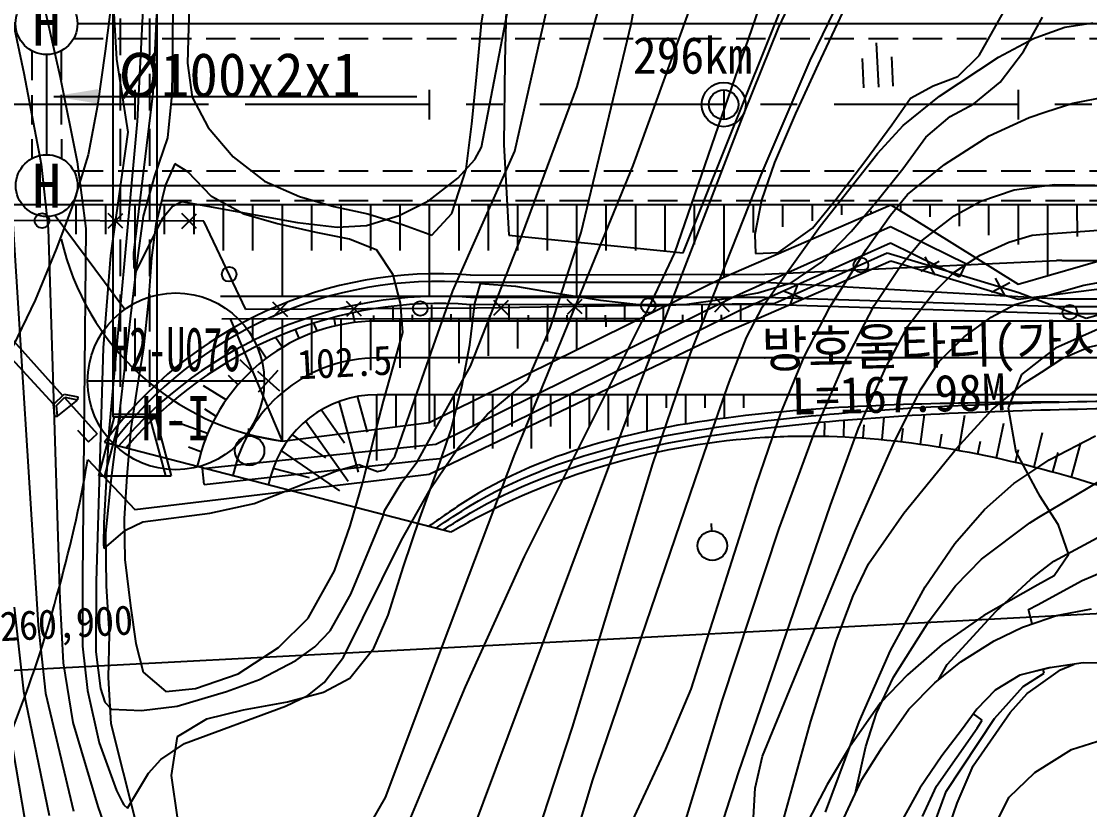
# Model space of a CAD drawing. Header units: millimetres. Extents: x 13158 to 13954, y 1103 to 1809.
# Drawn here: x 13494 to 13566.5, y 1440.5 to 1494 of the extents above; entities that cross this region are included whole.
import ezdxf
from ezdxf.enums import TextEntityAlignment as Align
from ezdxf.xclip import XClip

# ---------------------------------------------------------------- set-up
doc = ezdxf.new("R2010")
doc.units = ezdxf.units.MM
doc.header["$LTSCALE"] = 10
doc.header["$MEASUREMENT"] = 0
doc.header["$XCLIPFRAME"] = 2
doc.linetypes.add('CENTER', pattern=[2, 1.25, -0.25, 0.25, -0.25])
doc.linetypes.add('HIDDEN', pattern=[0.375, 0.25, -0.125])
for name, color, linetype in [('TN-MANH', 4, 'Continuous'), ('TZ-BASE', 253, 'Continuous'), ('TZ-CABL', 4, 'Continuous')]:
    doc.layers.add(name, color=color, linetype=linetype)
doc.styles.add('GR', font='GulimChe.ttf')
doc.styles.add('HANA', font='GulimChe.ttf')
doc.styles.get("Standard").update_dxf_attribs({"font": 'GulimChe.ttf'})
doc.linetypes.add('ZIGZAG', pattern='A,0.0001,-0.2,[131,ltypeshp.shx,S=0.2,R=0,X=-0.2,Y=0],-0.4,[131,ltypeshp.shx,S=0.2,R=180,X=0.2,Y=0],-0.2', length=0.8001)
doc.dimstyles.get("Standard").update_dxf_attribs({"dimtxt": 0.18, "dimasz": 0.18, "dimexe": 0.18, "dimexo": 0.0625, "dimgap": 0.09, "dimtad": 0, "dimtih": 1, "dimtoh": 1, "dimdec": 4, "dimzin": 0, "dimdsep": 46, "dimtxsty": 'Standard', "dimcen": 0.09, "dimadec": 0, "dimazin": 0, "dimtfac": 1, "dimtdec": 4, "dimtofl": 0, "dimtmove": 0, "dimatfit": 3, "dimfxl": 0, "dimtolj": 1, "dimtzin": 0, "dimarcsym": 0})

# ---------------------------------------------------------------- blocks, each defined once
blk = doc.blocks.new('JD-SGKLSNK8SGJS87')
at = {"layer": 'TZ-BASE'}
for p, q in [((285.812, -3.165, 103), (292.732, 27.501, 103)), ((249.718, 24.856, 105), (254.934, 1.862, 105)), ((258.5, 24.6), (258.5, -21.2)), ((261.5, 24.6), (261.5, -21.2)), ((290.057, 1.224, 104), (295.766, 22.022, 104)), ((283.538, -2.886, 102), (287.957, 20.023, 102)), ((317.363, 3.324, 109.74), (322.034, 11.748, 109.74)), ((250.522, 11.371, 106), (252.457, 2.14, 106)), ((258.313, 10.576, 104), (258.761, 3.082, 104)), ((303.748, 5.268, 108), (306.393, 10.841, 108)), ((260.684, 9.559, 103), (260.166, -1.117, 103)), ((293.851, -4.139, 106), (298.909, 9.84, 106)), ((297.257, -10.063, 103.174), (305.328, 10.105, 103.174)), ((285.286, 8.814, 103.174), (285.144, 2.948, 103.174)), ((283.554, 5.529, 96.613), (284.02, 8.584, 96.613)), ((305.867, 2.996, 109), (308.369, 8.147, 109)), ((258.455, 7.432, 113.636), (257.983, 3.633, 113.636)), ((262.573, 3.838, 94.278), (262.599, 7.159, 94.278)), ((263.705, 7.211, 96.613), (263.65, 5.239, 96.613)), ((293.724, 5.457, 105), (293.933, 6.737, 105)), ((261.471, 6.108, 102), (261.216, 0.768, 102)), ((296.671, -10.06, 107), (302.377, 6.473, 107)), ((308.065, 6.253, 109.74), (306.409, 2.749, 109.74)), ((320.368, 3.601, 112.967), (321.667, 5.941, 112.967)), ((263.65, 5.239, 96.613), (263.571, 2.805, 96.613)), ((283.204, 1.848, 96.613), (283.554, 5.529, 96.613)), ((290.319, -8.693, 105), (293.724, 5.457, 105)), ((301.394, -0.583, 108), (303.748, 5.268, 108)), ((321.978, 4.822, 110), (323.169, 5.258, 110)), ((323.169, 5.258, 110), (325.068, 5.557, 110)), ((318.663, 3.226, 110), (321.046, 4.481, 110)), ((321.046, 4.481, 110), (321.978, 4.822, 110)), ((257.983, 3.633, 113.636), (257.471, -0.066, 113.636)), ((262.528, 0.72, 94.278), (262.573, 3.838, 94.278)), ((310.369, 4.187, 109.344), (310.525, 1.191, 109.344)), ((258.761, 3.082, 104), (259.518, -1.861, 104)), ((285.144, 2.948, 103.174), (285.061, -2.713, 103.174)), ((302.549, -4.771, 109), (305.867, 2.996, 109)), ((309.526, 1.139, 109.344), (309.422, 3.136, 109.344)), ((311.524, 1.243, 109.344), (311.419, 3.241, 109.344)), ((314.651, 0.576, 110), (318.663, 3.226, 110)), ((315.908, 1.911, 109.74), (317.363, 3.324, 109.74)), ((318.79, 1.529, 112.967), (320.368, 3.601, 112.967)), ((263.571, 2.805, 96.613), (263.895, 0.509, 96.613)), ((306.409, 2.749, 109.74), (304.888, -0.607, 109.74)), ((252.457, 2.14, 106), (253.628, -4.036, 106)), ((254.934, 1.862, 105), (256.083, -3.894, 105)), ((282.898, -1.308, 96.613), (283.204, 1.848, 96.613)), ((314.238, 1.275, 109.74), (315.908, 1.911, 109.74)), ((316.994, 0.046, 112.967), (318.79, 1.529, 112.967)), ((261.216, 0.768, 102), (259.899, -10.06, 102)), ((260, 1), (260, -1)), ((280, 1), (280, -1)), ((280, 1), (280, -1)), ((286.312, -8.832, 104), (290.057, 1.224, 104)), ((300, 1), (300, -1)), ((312.697, 0.429, 109.74), (314.238, 1.275, 109.74)), ((320, 1), (320, -1)), ((262.244, -2.256, 94.278), (262.528, 0.72, 94.278)), ((263.895, 0.509, 96.613), (264.986, -1.553, 96.613)), ((311.424, -1.363, 109.74), (312.697, 0.429, 109.74)), ((312.184, -1.424, 110), (314.651, 0.576, 110)), ((315.377, -0.798, 112.967), (316.994, 0.046, 112.967)), ((321.886, -0.496, 111), (323.717, 0.109, 111)), ((323.717, 0.109, 111), (326.061, 0.558, 111)), ((257.471, -0.066, 113.636), (256.822, -3.402, 113.636)), ((293.877, -20.12, 108), (301.394, -0.583, 108)), ((304.888, -0.607, 109.74), (303.442, -3.926, 109.74)), ((320.75, -0.871, 111), (321.886, -0.496, 111)), ((260.166, -1.117, 103), (258.226, -22.226, 103)), ((282.512, -4.384, 96.613), (282.898, -1.308, 96.613)), ((309.595, -3.865, 109.74), (311.424, -1.363, 109.74)), ((310.452, -3.329, 110), (312.184, -1.424, 110)), ((313.734, -2.209, 112.967), (315.377, -0.798, 112.967)), ((318.031, -2.12, 111), (320.75, -0.871, 111)), ((259.518, -1.861, 104), (258.351, -10.242, 104)), ((264.986, -1.553, 96.613), (266.682, -3.538, 96.613)), ((314.995, -4.067, 111), (318.031, -2.12, 111)), ((261.359, -4.825, 94.278), (262.244, -2.256, 94.278)), ((283.092, -3.722, 102), (283.538, -2.886, 102)), ((285.061, -2.713, 103.174), (285.404, -8.869, 103.174)), ((312.174, -4.356, 112.967), (313.734, -2.209, 112.967)), ((256.822, -3.402, 113.636), (255.79, -6.795, 113.636)), ((266.682, -3.538, 96.613), (268.802, -5.204, 96.613)), ((281.593, -12.652, 103), (285.812, -3.165, 103)), ((306.562, -8.253, 110), (310.452, -3.329, 110)), ((253.628, -4.036, 106), (254.113, -8.427, 106)), ((256.083, -3.894, 105), (256.671, -8.41, 105)), ((262.713, -4.01, 102.649), (262.079, -5.454, 102.649)), ((263.595, -4.561, 102.649), (262.713, -4.01, 102.649)), ((281.943, -4.987, 102), (283.092, -3.722, 102)), ((285.815, -23.725, 106), (293.851, -4.139, 106)), ((303.442, -3.926, 109.74), (302.574, -6.48, 109.74)), ((307.614, -6.441, 109.74), (309.595, -3.865, 109.74)), ((312.485, -6.1, 111), (314.995, -4.067, 111)), ((260.593, -7.576, 94.278), (261.359, -4.825, 94.278)), ((265.212, -6.243, 102.649), (263.595, -4.561, 102.649)), ((280.023, -6.494, 102), (281.943, -4.987, 102)), ((281.542, -7.395, 96.613), (282.512, -4.384, 96.613)), ((297.747, -16.893, 109), (302.549, -4.771, 109)), ((310.329, -6.651, 112.967), (312.174, -4.356, 112.967)), ((262.079, -5.454, 102.649), (261.434, -8.146, 102.649)), ((268.802, -5.204, 96.613), (271.188, -6.229, 96.613)), ((317.477, -6.554, 112), (319.726, -5.776, 112)), ((319.726, -5.776, 112), (321.8, -5.519, 112)), ((321.8, -5.519, 112), (322.483, -5.434, 112)), ((322.483, -5.434, 112), (328.922, -5.53, 112)), ((267.396, -7.427, 102.649), (265.212, -6.243, 102.649)), ((271.188, -6.229, 96.613), (273.517, -6.911, 96.613)), ((277.961, -7.534, 102), (280, -6.506, 102)), ((280, -6.506, 102), (280.023, -6.494, 102)), ((302.574, -6.48, 109.74), (302.125, -8.813, 109.74)), ((306.038, -8.38, 109.74), (307.614, -6.441, 109.74)), ((311.335, -7.5, 111), (312.485, -6.1, 111)), ((280, -6.801), (0, -6.815)), ((251.633, -7.006, 107), (253.442, -35.346, 107)), ((255.79, -6.795, 113.636), (254.66, -9.804, 113.636)), ((256, -6.802), (256, -8.788)), ((258, -6.802), (258, -8.788)), ((260, -6.801), (260.001, -13.011)), ((261.902, -7.682, 102), (262.565, -6.889, 102)), ((262, -6.801), (262, -8.788)), ((262.565, -6.889, 102), (263.196, -6.583, 102)), ((263.196, -6.583, 102), (271.049, -7.996, 102)), ((264, -6.801), (264, -8.788)), ((266, -6.801), (266.001, -9.906)), ((268, -6.801), (268.001, -9.906)), ((270, -6.801), (270.001, -13.011)), ((272, -6.801), (272.001, -9.906)), ((273.517, -6.911, 96.613), (275.827, -7.412, 96.613)), ((274, -6.801), (274.001, -9.906)), ((276, -6.801), (276.001, -9.906)), ((278, -6.801), (278.001, -9.906)), ((574.801, -6.786), (280, -6.801)), ((280, -6.8), (280.001, -13.01)), ((280, -6.8), (280.001, -13.01)), ((282, -6.8), (282.001, -9.905)), ((284, -6.8), (284.001, -9.905)), ((286, -6.8), (286.001, -9.905)), ((288, -6.8), (288.001, -9.905)), ((290, -6.8), (290.001, -13.01)), ((292, -6.8), (292.001, -9.905)), ((294, -6.8), (294.001, -9.905)), ((296, -6.8), (296.001, -9.905)), ((298, -6.8), (298.001, -9.5)), ((300, -6.8), (300.001, -11.709)), ((300.001, -11.71), (311.362, -6.799)), ((302, -6.799), (302, -8.692)), ((304, -6.799), (304, -8.287)), ((306, -6.799), (306, -7.883)), ((308, -6.799), (308, -7.479)), ((308.657, -8.608, 112.967), (310.329, -6.651, 112.967)), ((310, -7.22), (310, -7.388)), ((311.362, -6.799), (320.001, -12.199)), ((312, -6.799), (312, -7.198)), ((314, -6.799), (314, -7.623)), ((315.663, -7.551, 112), (317.477, -6.554, 112)), ((316, -6.799), (316, -8.248)), ((318, -6.799), (318, -8.873)), ((320, -6.799), (320.001, -9.499)), ((320.001, -12.199), (338.635, -6.798)), ((322, -6.798), (322.001, -11.619)), ((324, -6.798), (324.001, -8.958)), ((258.19, -8.391), (259.192, -7.393)), ((259.19, -8.393), (258.192, -7.391)), ((260.103, -11.279, 102), (261.902, -7.682, 102)), ((260.166, -10.732, 94.278), (260.593, -7.576, 94.278)), ((263.19, -8.402), (264.192, -7.404)), ((264.19, -8.404), (263.192, -7.402)), ((269.605, -8.068, 102.649), (267.396, -7.427, 102.649)), ((275.725, -8.218, 102), (277.961, -7.534, 102)), ((275.827, -7.412, 96.613), (278.256, -8.154, 96.613)), ((280.184, -8.874, 96.613), (281.542, -7.395, 96.613)), ((309.689, -9.837, 111), (311.335, -7.5, 111)), ((313.406, -9.274, 112), (315.663, -7.551, 112)), ((254.113, -8.427, 106), (254.903, -33.646, 106)), ((256.671, -8.41, 105), (256.434, -32.119, 105)), ((261.434, -8.146, 102.649), (261.135, -10.397, 102.649)), ((272.316, -8.693, 102.649), (269.605, -8.068, 102.649)), ((271.049, -7.996, 102), (273.74, -8.322, 102)), ((274.588, -9.133, 102.649), (272.316, -8.693, 102.649)), ((273.74, -8.322, 102), (275.725, -8.218, 102)), ((278.256, -8.154, 96.613), (280, -8.805, 96.613)), ((288.212, -15.186, 105), (290.319, -8.693, 105)), ((300.665, -13.054), (311.341, -8.269)), ((302.628, -13.738, 110), (306.562, -8.253, 110)), ((303.73, -10.044, 109.74), (306.038, -8.38, 109.74)), ((306.645, -10.691, 112.967), (308.657, -8.608, 112.967)), ((311.341, -8.269), (316.454, -10.786)), ((321.744, -8.806, 113), (325.46, -8.513, 113)), ((276.433, -9.871, 102.649), (274.588, -9.133, 102.649)), ((280, -8.805, 96.613), (280.184, -8.874, 96.613)), ((282.812, -17.757, 104), (286.312, -8.832, 104)), ((285.404, -8.869, 103.174), (297.257, -10.063, 103.174)), ((301.074, -13.967), (311.321, -9.373)), ((302.125, -8.813, 109.74), (302.162, -10.116, 109.74)), ((311.321, -9.373), (316.012, -11.683)), ((312.023, -10.918, 112), (313.406, -9.274, 112)), ((317.431, -10.212, 113), (319.37, -9.337, 113)), ((319.37, -9.337, 113), (320.95, -8.868, 113)), ((320.95, -8.868, 113), (321.744, -8.806, 113)), ((254.66, -9.804, 113.636), (253.225, -13.275, 113.636)), ((259.899, -10.06, 102), (259.92, -11.026, 102)), ((277.547, -11.55, 102.649), (276.433, -9.871, 102.649)), ((294.934, -13.754, 107), (296.671, -10.06, 107)), ((302.162, -10.116, 109.74), (303.73, -10.044, 109.74)), ((307.218, -13.76, 111), (309.689, -9.837, 111)), ((258.351, -10.242, 104), (257.84, -16.516, 104)), ((259.736, -14.35, 94.278), (260.166, -10.732, 94.278)), ((261.135, -10.397, 102.649), (260.932, -13.254, 102.649)), ((300.001, -15.51), (311.362, -10.599)), ((300.001, -15.51), (311.362, -10.599)), ((302.795, -11.512, -108.702), (322.608, -10.585, -108.702)), ((304.587, -12.096, 112.967), (306.645, -10.691, 112.967)), ((311.362, -10.599), (320.001, -13.199)), ((311.362, -10.599), (320.001, -13.199)), ((313.398, -11.303), (314.643, -10.633)), ((314.355, -11.59), (313.685, -10.345)), ((315.635, -11.387, 113), (317.431, -10.212, 113)), ((316.454, -10.786), (316.012, -11.683)), ((320.001, -13.199), (338.635, -10.828)), ((320.001, -13.199), (338.635, -10.828)), ((322.982, -10.576, -108.702), (342.286, -10.577, -108.702)), ((259.92, -11.026, 102), (260.103, -11.279, 102)), ((278.055, -13.486, 102.649), (277.547, -11.55, 102.649)), ((282.795, -11.568, -108.702), (302.795, -11.512, -108.702)), ((310.232, -13.648, 112), (312.023, -10.918, 112)), ((314.278, -12.764, 113), (315.635, -11.387, 113)), ((280.001, -21.59), (300.001, -11.71)), ((302.795, -12.074, -108.702), (282.795, -12.084, -108.702)), ((283.091, -13.497, 112.967), (283.488, -12.144, 112.967)), ((283.488, -12.144, 112.967), (285.863, -12.33, 112.967)), ((285.863, -12.33, 112.967), (288.48, -12.783, 112.967)), ((302.312, -12.779, 112.967), (304.587, -12.096, 112.967)), ((322.795, -13.211, -108.702), (302.795, -12.074, -108.702)), ((304.51, -13.601), (305.012, -12.279)), ((318.186, -12.741), (319.432, -12.071)), ((319.144, -13.029), (318.474, -11.783)), ((321.671, -13.042, 114), (324.476, -12.252, 114)), ((324.476, -12.252, 114), (326.725, -11.855, 114)), ((265.825, -13.011), (280, -13.01)), ((280, -17.205, 103), (281.593, -12.652, 103)), ((280, -13.01), (297.369, -13.01)), ((280.438, -23.047), (300.665, -13.054)), ((288.48, -12.783, 112.967), (291.624, -13.282, 112.967)), ((299.392, -14.076), (300.377, -13.061)), ((299.739, -13.232, 112.967), (302.312, -12.779, 112.967)), ((305.422, -13.191), (304.1, -12.689)), ((312.512, -15.044, 113), (314.278, -12.764, 113)), ((319.769, -13.578, 114), (321.671, -13.042, 114)), ((253.225, -13.275, 113.636), (251.732, -16.382, 113.636)), ((260.932, -13.254, 102.649), (260.585, -16.51, 102.649)), ((270.389, -14.397), (269.383, -13.403)), ((269.389, -14.403), (270.383, -13.397)), ((275.389, -14.366), (274.383, -13.372)), ((274.389, -14.372), (275.383, -13.366)), ((277.555, -14.698, -108.702), (277.555, -13.683, -108.702)), ((278.2, -15.479, 102.649), (278.055, -13.486, 102.649)), ((280.178, -14.698, -108.702), (280.178, -13.585, -108.702)), ((282.748, -16.304, 112.967), (283.091, -13.497, 112.967)), ((282.795, -13.084, -108.702), (302.795, -13.074, -108.702)), ((302.795, -13.574, -108.702), (282.795, -13.584, -108.702)), ((282.801, -14.698, -108.702), (282.801, -13.584, -108.702)), ((285.393, -14.286), (284.379, -13.301)), ((284.394, -14.301), (285.378, -13.286)), ((285.424, -14.698, -108.702), (285.424, -13.583, -108.702)), ((286.465, -30.682, 107), (294.934, -13.754, 107)), ((288.048, -14.697, -108.702), (288.047, -13.582, -108.702)), ((290.393, -14.211), (289.378, -13.226)), ((289.393, -14.226), (290.378, -13.211)), ((290.671, -14.697, -108.702), (290.671, -13.58, -108.702)), ((291.624, -13.282, 112.967), (295.222, -13.694, 112.967)), ((293.294, -14.697, -108.702), (293.294, -13.579, -108.702)), ((295.222, -13.694, 112.967), (297.507, -13.558, 112.967)), ((295.917, -14.697, -108.702), (295.917, -13.578, -108.702)), ((297.507, -13.558, 112.967), (299.739, -13.232, 112.967)), ((298.54, -14.697, -108.702), (298.54, -13.576, -108.702)), ((300.392, -14.061), (299.377, -13.076)), ((301.163, -14.697, -108.702), (301.163, -13.575, -108.702)), ((301.559, -15.805, 110), (302.628, -13.738, 110)), ((302.795, -13.074, -108.702), (322.795, -13.696, -108.702)), ((322.795, -14.196, -108.702), (302.795, -13.574, -108.702)), ((305.46, -17.123, 111), (307.218, -13.76, 111)), ((308.226, -17.484, 112), (310.232, -13.648, 112)), ((318.177, -14.423, 114), (319.769, -13.578, 114)), ((342.795, -13.195, -108.702), (322.795, -13.211, -108.702)), ((322.795, -13.696, -108.702), (342.795, -13.695, -108.702)), ((249.788, -13.859), (255.091, -19.745)), ((259.305, -18.09, 94.278), (259.736, -14.35, 94.278)), ((260.001, -14.511), (260.001, -17.801)), ((268.001, -14.511), (268.001, -16.023)), ((270.001, -14.511), (270.001, -22.841)), ((272.001, -14.511), (272.001, -18.35)), ((273.641, -15.003, -108.702), (273.541, -14.435, -108.702)), ((274.001, -14.511), (274.001, -18.191)), ((274.933, -14.774, -108.702), (274.819, -14.129, -108.702)), ((276.001, -14.511), (276.001, -18.032)), ((276.243, -14.698, -108.702), (276.243, -14.311, -108.702)), ((278.001, -14.511), (278.001, -17.874)), ((278.866, -14.698, -108.702), (278.866, -14.274, -108.702)), ((280, -14.524), (294.333, -14.51)), ((280.001, -14.51), (280.001, -21.59)), ((280.001, -14.51), (280.001, -21.59)), ((280.73, -24.019), (301.108, -13.951)), ((281.49, -14.698, -108.702), (281.49, -14.222, -108.702)), ((282.001, -14.51), (282.001, -17.556)), ((284.001, -14.51), (284.001, -17.062)), ((284.113, -14.698, -108.702), (284.113, -14.289, -108.702)), ((286.001, -14.51), (286.001, -16.568)), ((286.736, -14.697, -108.702), (286.736, -14.288, -108.702)), ((288.001, -14.51), (288.001, -16.074)), ((289.359, -14.697, -108.702), (289.359, -14.287, -108.702)), ((290.001, -14.51), (290.001, -16.65)), ((291.982, -14.697, -108.702), (291.982, -14.285, -108.702)), ((292.001, -14.51), (292.001, -15.086)), ((294.001, -14.51), (294.001, -14.674)), ((294.605, -14.697, -108.702), (294.605, -14.284, -108.702)), ((297.229, -14.697, -108.702), (297.229, -14.283, -108.702)), ((299.852, -14.697, -108.702), (299.852, -14.281, -108.702)), ((316.326, -15.764, 114), (318.177, -14.423, 114)), ((342.795, -14.195, -108.702), (322.795, -14.196, -108.702)), ((249.34, -14.785), (254.453, -20.311)), ((265.9, -14.539), (280, -14.524)), ((266.474, -14.538), (270.001, -22.841)), ((272.378, -15.365, -108.702), (272.164, -14.836, -108.702)), ((282.795, -14.698, -108.702), (276.46, -14.698, -108.702)), ((280, -36.925), (700, -14.992)), ((303.131, -14.697, -108.702), (282.795, -14.698, -108.702)), ((286.663, -18.76, 105), (288.212, -15.186, 105)), ((361.5, -14.694, -108.702), (303.131, -14.697, -108.702)), ((311.042, -17.808, 113), (312.512, -15.044, 113)), ((326.039, -14.977, 112.967), (322.544, -16.529, 112.967)), ((270.003, -16.475, -108.702), (269.555, -15.814, -108.702)), ((271.163, -15.857, -108.702), (270.922, -15.264, -108.702)), ((276.897, -20.137, 102.649), (278.2, -15.479, 102.649)), ((280.001, -25.08), (300.001, -15.51)), ((280.001, -25.08), (300.001, -15.51)), ((300.373, -18.855, 110), (301.559, -15.805, 110)), ((314.643, -17.445, 114), (316.326, -15.764, 114)), ((257.84, -16.516, 104), (257.361, -32.377, 104)), ((260.585, -16.51, 102.649), (260.141, -19.324, 102.649)), ((268.916, -17.21, -108.702), (268.419, -16.475, -108.702)), ((282.215, -19.165, 112.967), (282.748, -16.304, 112.967)), ((322.544, -16.529, 112.967), (321.599, -17.265, 112.967)), ((323.047, -17.215, 115), (324.777, -16.467, 115)), ((324.777, -16.467, 115), (326.665, -16.035, 115)), ((267.911, -18.056, -108.702), (267.155, -17.328, -108.702)), ((282.795, -17.198), (276.461, -17.198)), ((277.659, -23.896, 103), (280, -17.205, 103)), ((361.5, -17.194), (282.795, -17.198)), ((295.183, -24.393, 109), (297.747, -16.893, 109)), ((303.89, -20.95, 111), (305.46, -17.123, 111)), ((321.599, -17.265, 112.967), (320.234, -18.326, 112.967)), ((321.583, -18.157, 115), (323.047, -17.215, 115)), ((258.917, -21.428, 94.278), (259.305, -18.09, 94.278)), ((268.333, -18.093, 102.529), (269.819, -19.431, 102.529)), ((268.407, -19.505, 102.529), (269.745, -18.019, 102.529)), ((280, -22.792, 104), (282.812, -17.757, 104)), ((306.192, -22.183, 112), (308.226, -17.484, 112)), ((309.164, -21.97, 113), (311.042, -17.808, 113)), ((313.417, -19.303, 114), (314.643, -17.445, 114)), ((267.001, -19.001, -108.702), (266.362, -18.385, -108.702)), ((283.949, -21.011, 105), (286.663, -18.76, 105)), ((298.696, -23.63, 110), (300.373, -18.855, 110)), ((320.234, -18.326, 112.967), (319.333, -20.596, 112.967)), ((320.423, -18.903, 115), (321.583, -18.157, 115)), ((260.141, -19.324, 102.649), (259.718, -21.997, 102.649)), ((266.194, -20.038, -108.702), (264.671, -19.09, -108.702)), ((281.473, -22.117, 112.967), (282.215, -19.165, 112.967)), ((311.691, -22.7, 114), (313.417, -19.303, 114)), ((318.231, -20.711, 115), (320.423, -18.903, 115)), ((254.475, -20.35), (255.19, -19.652)), ((254.684, -20.426), (255.254, -19.87)), ((254.743, -21.155), (256.114, -20.057)), ((255.19, -19.652), (256.134, -19.849)), ((255.227, -19.896), (257.447, -22.359)), ((255.254, -19.87), (256.093, -20.045)), ((256.134, -19.849), (256.093, -20.045)), ((273.847, -20.138, -108.702), (275.168, -24.959, -108.702)), ((275.112, -19.791, -108.702), (275.782, -22.238, -108.702)), ((276.424, -19.698, -108.702), (276.424, -24.155, -108.702)), ((276.441, -21.885, 102.649), (276.897, -20.137, 102.649)), ((303.311, -19.697, -108.702), (276.461, -19.698, -108.702)), ((277.735, -19.698, -108.702), (277.735, -21.859, -108.702)), ((279.047, -19.698, -108.702), (279.047, -23.383, -108.702)), ((280.358, -19.698, -108.702), (280.358, -21.846, -108.702)), ((281.67, -19.698, -108.702), (281.67, -23.343, -108.702)), ((281.841, -52.255, 108), (293.877, -20.12, 108)), ((282.981, -19.698, -108.702), (282.982, -21.846, -108.702)), ((284.293, -19.698, -108.702), (284.293, -23.343, -108.702)), ((285.605, -19.698, -108.702), (285.605, -21.846, -108.702)), ((286.916, -19.697, -108.702), (286.916, -23.343, -108.702)), ((288.228, -19.697, -108.702), (288.228, -21.845, -108.702)), ((289.539, -19.697, -108.702), (289.54, -23.343, -108.702)), ((290.851, -19.697, -108.702), (290.851, -21.845, -108.702)), ((292.162, -19.697, -108.702), (292.163, -22.103, -108.702)), ((293.474, -19.697, -108.702), (293.474, -21.845, -108.702)), ((294.786, -19.697, -108.702), (294.786, -22.103, -108.702)), ((296.097, -19.697, -108.702), (296.097, -20.584, -108.702)), ((297.409, -19.697, -108.702), (297.409, -21.685, -108.702)), ((298.72, -19.697, -108.702), (298.72, -20.584, -108.702)), ((300.032, -19.697, -108.702), (300.032, -21.295, -108.702)), ((301.344, -19.697, -108.702), (301.344, -20.584, -108.702)), ((361.501, -19.694, -108.702), (303.311, -19.697, -108.702)), ((254.556, -21.162), (254.475, -20.35)), ((254.755, -21.142), (254.684, -20.426)), ((258.5, -21.025), (261.5, -21.025)), ((265.501, -21.151, -108.702), (264.748, -20.683, -108.702)), ((272.656, -20.702, -108.702), (274.253, -22.953, -108.702)), ((281.96, -23.292, 105), (283.949, -21.011, 105)), ((302.21, -25.833, 111), (303.89, -20.95, 111)), ((313.377, -23.048, -108.702), (313.635, -21.044, -108.702)), ((315.805, -23.358, 115), (318.231, -20.711, 115)), ((319.333, -20.596, 112.967), (319.856, -23.567, 112.967)), ((254.556, -21.162), (254.755, -21.142)), ((258.6, -21.2), (257.528, -25.2)), ((259, -21.2), (257.928, -25.2)), ((258.404, -25.348, 94.278), (258.917, -21.428, 94.278)), ((258.5, -21.2), (261.5, -21.2)), ((261, -21.2), (262.072, -25.2)), ((261.4, -21.2), (262.472, -25.2)), ((264.928, -22.333, -108.702), (262.665, -21.516, -108.702)), ((270.001, -22.841), (280, -21.591)), ((271.586, -21.461, -108.702), (274.495, -25.56, -108.702)), ((280, -21.591), (280.001, -21.59)), ((306.845, -22.507, -108.702), (306.876, -21.621, -108.702)), ((308.155, -22.553, -108.702), (308.195, -21.423, -108.702)), ((309.465, -22.631, -108.702), (309.539, -21.747, -108.702)), ((310.772, -22.74, -108.702), (310.899, -21.215, -108.702)), ((315.967, -23.465, -108.702), (316.374, -21.094, -108.702)), ((318.538, -23.984, -108.702), (319.035, -21.63, -108.702)), ((256.103, -22.094), (256.848, -22.899)), ((256.848, -22.899), (257.447, -22.359)), ((258.226, -22.226, 103), (257.889, -28.406, 103)), ((259.718, -21.997, 102.649), (259.452, -25.215, 102.649)), ((267.717, -21.994, 102.549), (267.743, -22.493, 102.549)), ((268.012, -22.457), (270.001, -22.841)), ((270.66, -22.399, -108.702), (272.942, -23.973, -108.702)), ((275.487, -25.641, 102.649), (276.441, -21.885, 102.649)), ((280.547, -24.84, 112.967), (281.473, -22.117, 112.967)), ((303.769, -28.77, 112), (306.192, -22.183, 112)), ((307.263, -27.198, 113), (309.164, -21.97, 113)), ((312.076, -22.88, -108.702), (312.19, -22, -108.702)), ((314.674, -23.243, -108.702), (314.824, -22.369, -108.702)), ((321.089, -24.594, -108.702), (321.668, -22.258, -108.702)), ((322.103, -24.127, 116), (325.249, -22.488, 116)), ((257.948, -22.917, -108.702), (281.472, -29.013, -108.702)), ((264.586, -24.712), (280, -23.094)), ((279.186, -24.249, 104), (280, -22.792, 104)), ((280, -23.094), (280.438, -23.047)), ((308.94, -28.944, 114), (311.691, -22.7, 114)), ((317.255, -23.713, -108.702), (317.438, -22.845, -108.702)), ((323.619, -25.285, -108.702), (324.272, -22.969, -108.702)), ((264.482, -23.567, -108.702), (263.648, -23.266, -108.702)), ((269.915, -23.478, -108.702), (273.904, -26.23, -108.702)), ((276.976, -24.797, 103), (277.659, -23.896, 103)), ((280, -39.151, 106), (285.815, -23.725, 106)), ((280.117, -26.038, 105), (281.96, -23.292, 105)), ((291.102, -45.841, 110), (298.696, -23.63, 110)), ((312.248, -27.728, 115), (315.805, -23.358, 115)), ((319.816, -24.278, -108.702), (320.03, -23.417, -108.702)), ((319.856, -23.567, 112.967), (321.343, -26.363, 112.967)), ((322.357, -24.93, -108.702), (322.726, -23.62, -108.702)), ((256.801, -24.085), (260.001, -27.491)), ((256.801, -24.085), (260.001, -27.491)), ((264.361, -24.062, -108.702), (264.235, -24.546, -108.702)), ((264.699, -25.788), (280, -24.099)), ((273.69, -24.865, 103), (275.21, -24.426, 103)), ((275.21, -24.426, 103), (276.479, -24.916, 103)), ((278.139, -25.625, 104), (279.186, -24.249, 104)), ((280, -24.099), (280.73, -24.019)), ((289.737, -42.266, 109), (295.183, -24.393, 109)), ((319.706, -25.734, 116), (321.473, -24.549, 116)), ((321.473, -24.549, 116), (322.103, -24.127, 116)), ((257.528, -25.2), (262.472, -25.2)), ((258.034, -29.087, 94.278), (258.404, -25.348, 94.278)), ((259.452, -25.215, 102.649), (259.268, -28.092, 102.649)), ((260.001, -27.491), (280, -25.081)), ((260.001, -27.491), (280, -25.081)), ((264.699, -25.788), (264.586, -24.712)), ((266.781, -24.689), (266.655, -25.173)), ((268.111, -27.09, 103), (273.69, -24.865, 103)), ((269.201, -25.316, -108.702), (269.075, -25.8, -108.702)), ((269.367, -24.677, -108.702), (271.846, -25.321, -108.702)), ((276.479, -24.916, 103), (276.976, -24.797, 103)), ((280, -26.335, 112.967), (280.547, -24.84, 112.967)), ((280, -25.081), (280.001, -25.08)), ((280, -25.081), (280.001, -25.08)), ((274.638, -28.592, 102.649), (275.487, -25.641, 102.649)), ((276.988, -27.544, 104), (278.139, -25.625, 104)), ((280, -26.245, 105), (280.117, -26.038, 105)), ((297.781, -39.677, 111), (302.21, -25.833, 111)), ((317.723, -27.5, 116), (319.706, -25.734, 116)), ((321.414, -28.011, 117), (325.594, -25.511, 117)), ((278.112, -29.58, 105), (280, -26.245, 105)), ((279.366, -28.067, 112.967), (280, -26.335, 112.967)), ((321.343, -26.363, 112.967), (321.44, -26.515, 112.967)), ((321.44, -26.515, 112.967), (322.69, -28.478, 112.967)), ((265.095, -27.746, 103), (268.111, -27.09, 103)), ((276.833, -28.052, 104), (276.988, -27.544, 104)), ((301.012, -45.37, 113), (307.263, -27.198, 113)), ((315.695, -29.806, 116), (317.723, -27.5, 116)), ((259.268, -28.092, 102.649), (259.327, -30.888, 102.649)), ((260.538, -28.32, 103), (265.095, -27.746, 103)), ((274.677, -33.238, 104), (276.833, -28.052, 104)), ((278.242, -31.354, 112.967), (279.366, -28.067, 112.967)), ((309.828, -31.168, 115), (312.248, -27.728, 115)), ((320.789, -28.384, 117), (321.414, -28.011, 117)), ((257.889, -28.406, 103), (257.865, -29.879, 103)), ((257.907, -30.139, 103), (259.375, -28.893, 103)), ((259.375, -28.893, 103), (260.538, -28.32, 103)), ((273.569, -31.663, 102.649), (274.638, -28.592, 102.649)), ((299.15, -28.449, 110.08), (299.176, -28.948, 110.08)), ((299.893, -40.47, 112), (303.769, -28.77, 112)), ((302.629, -44.236, 114), (308.94, -28.944, 114)), ((317.504, -30.868, 117), (320.789, -28.384, 117)), ((322.69, -28.478, 112.967), (323.433, -30.564, 112.967)), ((258.066, -32.67, 94.278), (258.034, -29.087, 94.278)), ((274.163, -37.516, 105), (278.112, -29.58, 105)), ((322.437, -31.008, 118), (325.662, -29.253, 118)), ((257.865, -29.879, 103), (257.907, -30.139, 103)), ((313.686, -32.744, 116), (315.695, -29.806, 116)), ((324.35, -32.319, 119), (328.727, -30.425, 119)), ((259.327, -30.888, 102.649), (259.706, -34.031, 102.649)), ((282.459, -39.537, 107), (286.465, -30.682, 107)), ((308.796, -33.347, 115), (309.828, -31.168, 115)), ((315.749, -32.672, 117), (317.504, -30.868, 117)), ((321.348, -31.843, 118), (322.437, -31.008, 118)), ((323.433, -30.564, 112.967), (322.449, -32.003, 112.967)), ((271.773, -34.868, 102.649), (273.569, -31.663, 102.649)), ((277.213, -34.66, 112.967), (278.242, -31.354, 112.967)), ((320.862, -32.216, 118), (321.348, -31.843, 118)), ((256.434, -32.119, 105), (256.449, -36.771, 105)), ((257.361, -32.377, 104), (257.359, -37.147, 104)), ((318.483, -34.422, 118), (320.862, -32.216, 118)), ((321.335, -32.614, 112.967), (320.337, -33.161, 112.967)), ((321.312, -33.952, 119), (324.35, -32.319, 119)), ((322.449, -32.003, 112.967), (321.335, -32.614, 112.967)), ((258.283, -35.952, 94.278), (258.066, -32.67, 94.278)), ((273.257, -35.724, 104), (274.677, -33.238, 104)), ((307.645, -36.414, 115), (308.796, -33.347, 115)), ((311.322, -37.067, 116), (313.686, -32.744, 116)), ((313.954, -35.051, 117), (315.749, -32.672, 117)), ((320.337, -33.161, 112.967), (317.673, -34.688, 112.967)), ((254.903, -33.646, 106), (255.133, -37.903, 106)), ((259.706, -34.031, 102.649), (260.069, -36.589, 102.649)), ((320.706, -34.278, 119), (321.312, -33.952, 119)), ((251.794, -34.122, 108), (252.431, -39.814, 108)), ((276.236, -36.91, 112.967), (277.213, -34.66, 112.967)), ((317.673, -34.688, 112.967), (314.851, -36.666, 112.967)), ((315.183, -38.02, 118), (318.483, -34.422, 118)), ((320.946, -35.259, 119), (320.706, -34.278, 119)), ((321.292, -35.139, 93.154), (322.598, -34.685, 93.154)), ((322.598, -34.685, 93.154), (324.983, -34.229, 93.154)), ((253.442, -35.346, 107), (253.925, -39.956, 107)), ((269.765, -36.865, 102.649), (271.773, -34.868, 102.649)), ((311.534, -38.88, 117), (313.954, -35.051, 117)), ((318.384, -36.397, 93.154), (320.303, -35.482, 93.154)), ((320.303, -35.482, 93.154), (321.292, -35.139, 93.154)), ((258.2, -38.889, 94.278), (258.283, -35.952, 94.278)), ((272.224, -36.815, 104), (273.257, -35.724, 104)), ((0, -51.546), (280, -36.925)), ((256.449, -36.771, 105), (256.779, -39.784, 105)), ((260.069, -36.589, 102.649), (260.557, -38.525, 102.649)), ((267.015, -38.655, 102.649), (269.765, -36.865, 102.649)), ((270.928, -37.743, 104), (272.224, -36.815, 104)), ((274.602, -38.943, 112.967), (276.236, -36.91, 112.967)), ((305.925, -41.854, 115), (307.645, -36.414, 115)), ((314.851, -36.666, 112.967), (312.48, -38.707, 112.967)), ((316.117, -37.835, 93.154), (318.384, -36.397, 93.154)), ((257.359, -37.147, 104), (257.676, -39.648, 104)), ((272.854, -39.246, 105), (274.163, -37.516, 105)), ((309.212, -41.895, 116), (311.322, -37.067, 116)), ((250.671, -37.78, 109), (252.527, -48.585, 109)), ((255.133, -37.903, 106), (255.779, -41.962, 106)), ((268.478, -39.026, 104), (270.928, -37.743, 104)), ((314.341, -39.263, 93.154), (316.117, -37.835, 93.154)), ((314.59, -39.063, 118), (315.183, -38.02, 118)), ((322.185, -38.208), (320.124, -38.744)), ((321.216, -39.56, 120), (322.878, -38.373, 120)), ((322.149, -38.245, 113.533), (321.234, -38.47, 113.533)), ((321.764, -38.593, 119), (321.7, -38.334, 119)), ((321.764, -38.593, 119), (321.705, -38.355, 119)), ((324.419, -37.9, 113.533), (322.149, -38.245, 113.533)), ((322.878, -38.373, 120), (323.813, -37.993, 120)), ((326.551, -37.932, 113.533), (324.419, -37.9, 113.533)), ((258.397, -42.05, 94.278), (258.2, -38.889, 94.278)), ((260.557, -38.525, 102.649), (262.096, -39.844, 102.649)), ((264.11, -39.639, 102.649), (267.015, -38.655, 102.649)), ((266.222, -39.857, 104), (268.478, -39.026, 104)), ((272.814, -39.898, 112.967), (274.602, -38.943, 112.967)), ((277.027, -47.038, 106), (280, -39.151, 106)), ((310.371, -41.308, 117), (311.534, -38.88, 117)), ((312.48, -38.707, 112.967), (310.66, -40.624, 112.967)), ((320.124, -38.744), (318.447, -39.756)), ((320.354, -39.499, 119), (321.764, -38.593, 119)), ((321.226, -38.938, 119), (321.764, -38.593, 119)), ((252.431, -39.814, 108), (254.18, -48.274, 108)), ((256.779, -39.784, 105), (257.568, -43.329, 105)), ((257.676, -39.648, 104), (257.972, -40.572, 104)), ((262.096, -39.844, 102.649), (264.11, -39.639, 102.649)), ((262.867, -40.837, 104), (266.222, -39.857, 104)), ((270.371, -40.542, 112.967), (272.814, -39.898, 112.967)), ((271.756, -40.108, 105), (272.854, -39.246, 105)), ((280, -45.422, 107), (282.459, -39.537, 107)), ((296.069, -43.762, 111), (297.781, -39.677, 111)), ((312.579, -41.048, 93.154), (314.341, -39.263, 93.154)), ((318.447, -39.756), (317.202, -41.041)), ((318.386, -41.683, 119), (320.354, -39.499, 119)), ((320.623, -39.982, 120), (321.216, -39.56, 120)), ((253.925, -39.956, 107), (255.834, -47.964, 107)), ((257.972, -40.572, 104), (258.403, -41.045, 104)), ((267.381, -41.102, 112.967), (270.371, -40.542, 112.967)), ((270.224, -40.84, 105), (271.756, -40.108, 105)), ((295.553, -54.72, 112), (299.893, -40.47, 112)), ((310.66, -40.624, 112.967), (308.54, -43.631, 112.967)), ((319.451, -41.274, 120), (320.623, -39.982, 120)), ((258.403, -41.045, 104), (260.458, -41.126, 104)), ((260.458, -41.126, 104), (262.867, -40.837, 104)), ((263.384, -43.385, 105), (270.224, -40.84, 105)), ((264.9, -41.706, 112.967), (267.381, -41.102, 112.967)), ((309.664, -43.584, 117), (310.371, -41.308, 117)), ((310.747, -43.663, 93.154), (312.579, -41.048, 93.154)), ((317.202, -41.041), (316.22, -42.385)), ((316.937, -44.898, 120), (319.451, -41.274, 120)), ((317.562, -41.798, 118), (316.967, -41.363, 118)), ((255.779, -41.962, 106), (257.487, -47.654, 106)), ((259.237, -45.377, 94.278), (258.397, -42.05, 94.278)), ((262.901, -42.904, 112.967), (264.9, -41.706, 112.967)), ((301.317, -58.456, 115), (305.925, -41.854, 115)), ((306.922, -48.035, 116), (309.212, -41.895, 116)), ((315.106, -46.641, 119), (318.386, -41.683, 119)), ((317.22, -42.336, 118), (317.562, -41.798, 118)), ((285.333, -55.609, 109), (289.737, -42.266, 109)), ((314.458, -46.266, 118), (317.22, -42.336, 118)), ((316.22, -42.385), (314.816, -44.214)), ((257.568, -43.329, 105), (258.743, -46.571, 105)), ((261.76, -44.466, 105), (263.384, -43.385, 105)), ((262.485, -45.559, 112.967), (262.901, -42.904, 112.967)), ((323.638, -43.792, 121), (325.769, -43.098, 121)), ((289.963, -56.811, 111), (296.069, -43.762, 111)), ((302.141, -46.411, 114), (302.629, -44.236, 114)), ((308.54, -43.631, 112.967), (307.03, -46.156, 112.967)), ((308.927, -46.807, 117), (309.664, -43.584, 117)), ((309.395, -45.814, 93.154), (310.747, -43.663, 93.154)), ((314.816, -44.214), (313.331, -46.4)), ((321.135, -45.34, 121), (323.638, -43.792, 121)), ((260.936, -45.4, 105), (261.76, -44.466, 105)), ((315.858, -47.437, 120), (316.937, -44.898, 120)), ((260.173, -49.126, 94.278), (259.237, -45.377, 94.278)), ((259.494, -47.769, 105), (260.936, -45.4, 105)), ((262.931, -48.528, 112.967), (262.485, -45.559, 112.967)), ((278.41, -49.226, 107), (280, -45.422, 107)), ((296.354, -59.699, 113), (301.012, -45.37, 113)), ((319.389, -47.014, 121), (321.116, -45.358, 121)), ((321.116, -45.358, 121), (321.135, -45.34, 121)), ((288.148, -55.635, 110), (291.102, -45.841, 110)), ((301.908, -50.298, 114), (302.141, -46.411, 114)), ((307.03, -46.156, 112.967), (305.517, -49.059, 112.967)), ((307.992, -48.794, 93.154), (309.395, -45.814, 93.154)), ((313.331, -46.4), (312.167, -48.497)), ((313.512, -48.338, 118), (314.458, -46.266, 118)), ((258.743, -46.571, 105), (259.141, -47.344, 105)), ((274.683, -51.108, 106), (277.027, -47.038, 106)), ((312.558, -53.642, 119), (315.106, -46.641, 119)), ((318.408, -48.982, 121), (319.389, -47.014, 121)), ((257.487, -47.654, 106), (260.244, -55.655, 106)), ((259.141, -47.344, 105), (259.247, -47.551, 105)), ((259.247, -47.551, 105), (259.494, -47.769, 105)), ((314.392, -51.689, 120), (315.858, -47.437, 120))]:
    blk.add_line(p, q, dxfattribs=at)
at = {"layer": 'TZ-BASE', "linetype": 'HIDDEN'}
for p, q in [((259, 24.6), (259, -21.2)), ((261, 24.6), (261, -21.2))]:
    blk.add_line(p, q, dxfattribs=at)
at = {"layer": 'TZ-BASE', "ltscale": 0.2}
for p, q in [((264.693, -7.905), (240.836, -7.852)), ((267.536, -13.914), (264.693, -7.905)), ((311.098, -10.09), (303.485, -13.514)), ((320.058, -12.781), (311.098, -10.09)), ((339.799, -10.303), (324.621, -14.515)), ((324.621, -14.515), (320.058, -12.781)), ((303.485, -13.514), (283.233, -13.819)), ((279.886, -13.839), (267.536, -13.914)), ((283.233, -13.819), (279.886, -13.839))]:
    blk.add_line(p, q, dxfattribs=at)
at = {"layer": 'TZ-BASE', "linetype": 'CENTER', "flags": 128}
blk.add_lwpolyline([(700, -0.001), (280, 0), (0, 0)], dxfattribs=at)
at = {"layer": 'TZ-BASE'}
for centre, radius in [((300, 0), 1.5), ((300, 0), 1), ((253.694, -7.878), 0.5), ((309.321, -10.889), 0.5), ((266.406, -11.52), 0.5), ((279.389, -13.842), 0.5), ((294.885, -13.643), 0.5), ((323.513, -14.094), 0.5), ((267.795, -23.492, 102.549), 1), ((299.228, -29.947, 110.08), 1)]:
    blk.add_circle(centre, radius, dxfattribs=at)
for centre, radius, start, end in [((272.378, -5.177), 17.824, 192.84097, 262.33528), ((322.981, -18.576, -108.702), 8, 89.99947, 92.67808), ((280.607, -39.651, -108.702), 28.168, 85.54517, 143.55277), ((280.638, -39.849, -108.702), 27.848, 85.55775, 142.87841), ((280.798, -41.671, -108.702), 28.656, 86.00542, 139.78203), ((280.702, -41.58, -108.702), 28.074, 85.72442, 139.35374), ((276.461, -27.198, -108.702), 12.5, 90.00289, 165.47088), ((276.461, -27.198), 10, 90.00289, 165.47088), ((276.461, -27.198, -108.702), 7.5, 90.00289, 165.47088), ((172.501, -9.812), 85.5, 343.99176, 350.39028), ((172.501, -9.812), 85.5, 343.99176, 350.39028), ((180.798, -13.736), 76.457, 331.21938, 345.10343), ((180.798, -13.736), 76.457, 331.21938, 345.10343)]:
    blk.add_arc(centre, radius, start, end, dxfattribs=at)
blk.add_spline([(322.795, -20.196, -108.702), (302.795, -20.975, -108.702), (282.795, -26.724, -108.702), (279.977, -28.626, -108.702)], degree=3, dxfattribs=at)
for points, knots in [([(280.461, -28.751, -108.702), (281.232, -28.229, -108.702), (287.755, -23.808, -108.702), (302.652, -21.019, -108.702), (322.74, -20.027, -108.702), (341.737, -20.058, -108.702), (353.991, -20.535, -108.702), (361.806, -20.826, -108.702)], [0, 0, 0, 0, 2.789377, 23.599088, 43.639889, 63.639889, 80.435952, 80.435952, 80.435952, 80.435952]), ([(280.945, -28.877, -108.702), (281.558, -28.485, -108.702), (288.02, -24.352, -108.702), (302.628, -21.481, -108.702), (322.746, -20.552, -108.702), (342.038, -20.502, -108.702), (354.584, -21.162, -108.702), (361.945, -21.555, -108.702)], [0, 0, 0, 0, 2.179849, 22.989559, 43.030361, 63.030361, 80.72369, 80.72369, 80.72369, 80.72369]), ([(304.877, -22.506, -108.702), (310.902, -22.405, -108.702), (323.715, -24.545, -108.702), (343.142, -32.53, -108.702), (356.995, -27.737, -108.702), (364.125, -25.27, -108.702)], [24.390455, 24.390455, 24.390455, 24.390455, 42.461672, 63.044916, 84.874906, 84.874906, 84.874906, 84.874906]), ([(281.472, -29.013, -108.702), (281.912, -28.763, -108.702), (288.37, -25.08, -108.702), (296.554, -22.805, -108.702), (304.184, -22.517, -108.702), (304.877, -22.506, -108.702)], [0, 0, 0, 0, 1.517999, 22.309771, 24.390455, 24.390455, 24.390455, 24.390455])]:
    blk.add_open_spline(points, degree=3, knots=knots, dxfattribs=at)
for p in [(282.795, -17.198, -108.702), (302.795, -17.197, -108.702), (322.795, -17.196, -108.702), (266.655, -25.173, -108.702)]:
    blk.add_point(p, dxfattribs=at)
at = {"layer": 'TZ-BASE', "style": 'HANA'}
for s, height, rotation, p in [('296km', 2.5, 359.99993, (293.832, 2.098)), ('방호울타리(가시철망)', 2.5, 1.2278, (302.603, -17.846)), ('102.5', 2, 2.98923, (271.073, -18.658, 102.529)), ('L=167.98M', 2.5, 1.2278, (304.649, -21.052)), ('260,900', 2, 2.98923, (250.887, -36.436))]:
    blk.add_text(s, height=height, rotation=rotation, dxfattribs=at).set_placement(p)

msp = doc.modelspace()

# ---------------------------------------------------------------- linework, layer by layer
at = {"layer": 'TN-MANH'}
for centre in [(13495.675, 1493.84), (13495.685, 1482.84)]:
    msp.add_circle(centre, 2.1, dxfattribs=at)
at = {"layer": 'TZ-BASE'}
for p, q in [((13496.262, 1480.821), (13500.989, 1474.447)), ((13510.462, 1469.554), (13498.462, 1469.554))]:
    msp.add_line(p, q, dxfattribs=at)
msp.add_circle((13504.462, 1469.554), 6, dxfattribs=at)
at = {"layer": 'TZ-CABL', "linetype": 'HIDDEN', "ltscale": 0.8}
for points in [[(13497.775, 1493.84), (13593.575, 1493.84)], [(13497.521, 1492.84), (13593.828, 1492.84)], [(13494.676, 1491.992), (13494.683, 1484.686)], [(13496.676, 1491.994), (13496.683, 1484.687)], [(13497.531, 1483.84), (13593.838, 1483.84)], [(13497.785, 1482.84), (13593.585, 1482.84)], [(13497.531, 1481.84), (13593.838, 1481.84)]]:
    msp.add_lwpolyline(points, dxfattribs=at)
at = {"layer": 'TZ-CABL', "linetype": 'ZIGZAG', "ltscale": 0.5}
for points in [[(13497.775, 1493.84), (13593.575, 1493.84)], [(13495.676, 1491.74), (13495.683, 1484.94)], [(13497.785, 1482.84), (13593.585, 1482.84)]]:
    msp.add_lwpolyline(points, dxfattribs=at)

# ---------------------------------------------------------------- block references
at = {"layer": 'TZ-BASE'}
ref = msp.add_blockref('JD-SGKLSNK8SGJS87', (13241.675, 1488.34), dxfattribs=at)
XClip(ref).set_block_clipping_path([(0, -75), (699.9999999994, 75)])

# ---------------------------------------------------------------- texts
at = {"layer": 'TN-MANH', "linetype": 'ByBlock', "style": 'GR'}
for p in [(13495.675, 1493.84), (13495.685, 1482.84)]:
    msp.add_text('H', height=3, rotation=359.99993, dxfattribs=at).set_placement(p, align=Align.MIDDLE)
at = {"layer": 'TZ-BASE'}
msp.add_text('Ø100x2x1', height=3, rotation=0.05175, dxfattribs=at).set_placement((13508.789, 1490.362), align=Align.MIDDLE)
at = {"layer": 'TZ-BASE', "style": 'GR'}
for s, width, p in [('H2-U076', 0.65, (13504.452, 1471.714)), ('H-I', 0.8, (13504.452, 1467.054))]:
    msp.add_text(s, height=3, rotation=359.99993, dxfattribs=dict(at, width=width)).set_placement(p, align=Align.MIDDLE)

# ---------------------------------------------------------------- leaders
at = {"layer": 'TZ-BASE'}
msp.add_leader([(13496.175, 1488.899), (13520.831, 1488.899)], dimstyle='Standard', override={"dimtxt": 3, "dimasz": 3, "dimexe": 2, "dimexo": 3, "dimgap": 1, "dimtad": 0, "dimtih": 0, "dimcen": 1, "dimaunit": 1, "dimadec": 8, "dimtix": 1, "dimtofl": 1, "dimtmove": 2, "dimtvp": 2}, dxfattribs=at)

doc.saveas('drawing.dxf')
